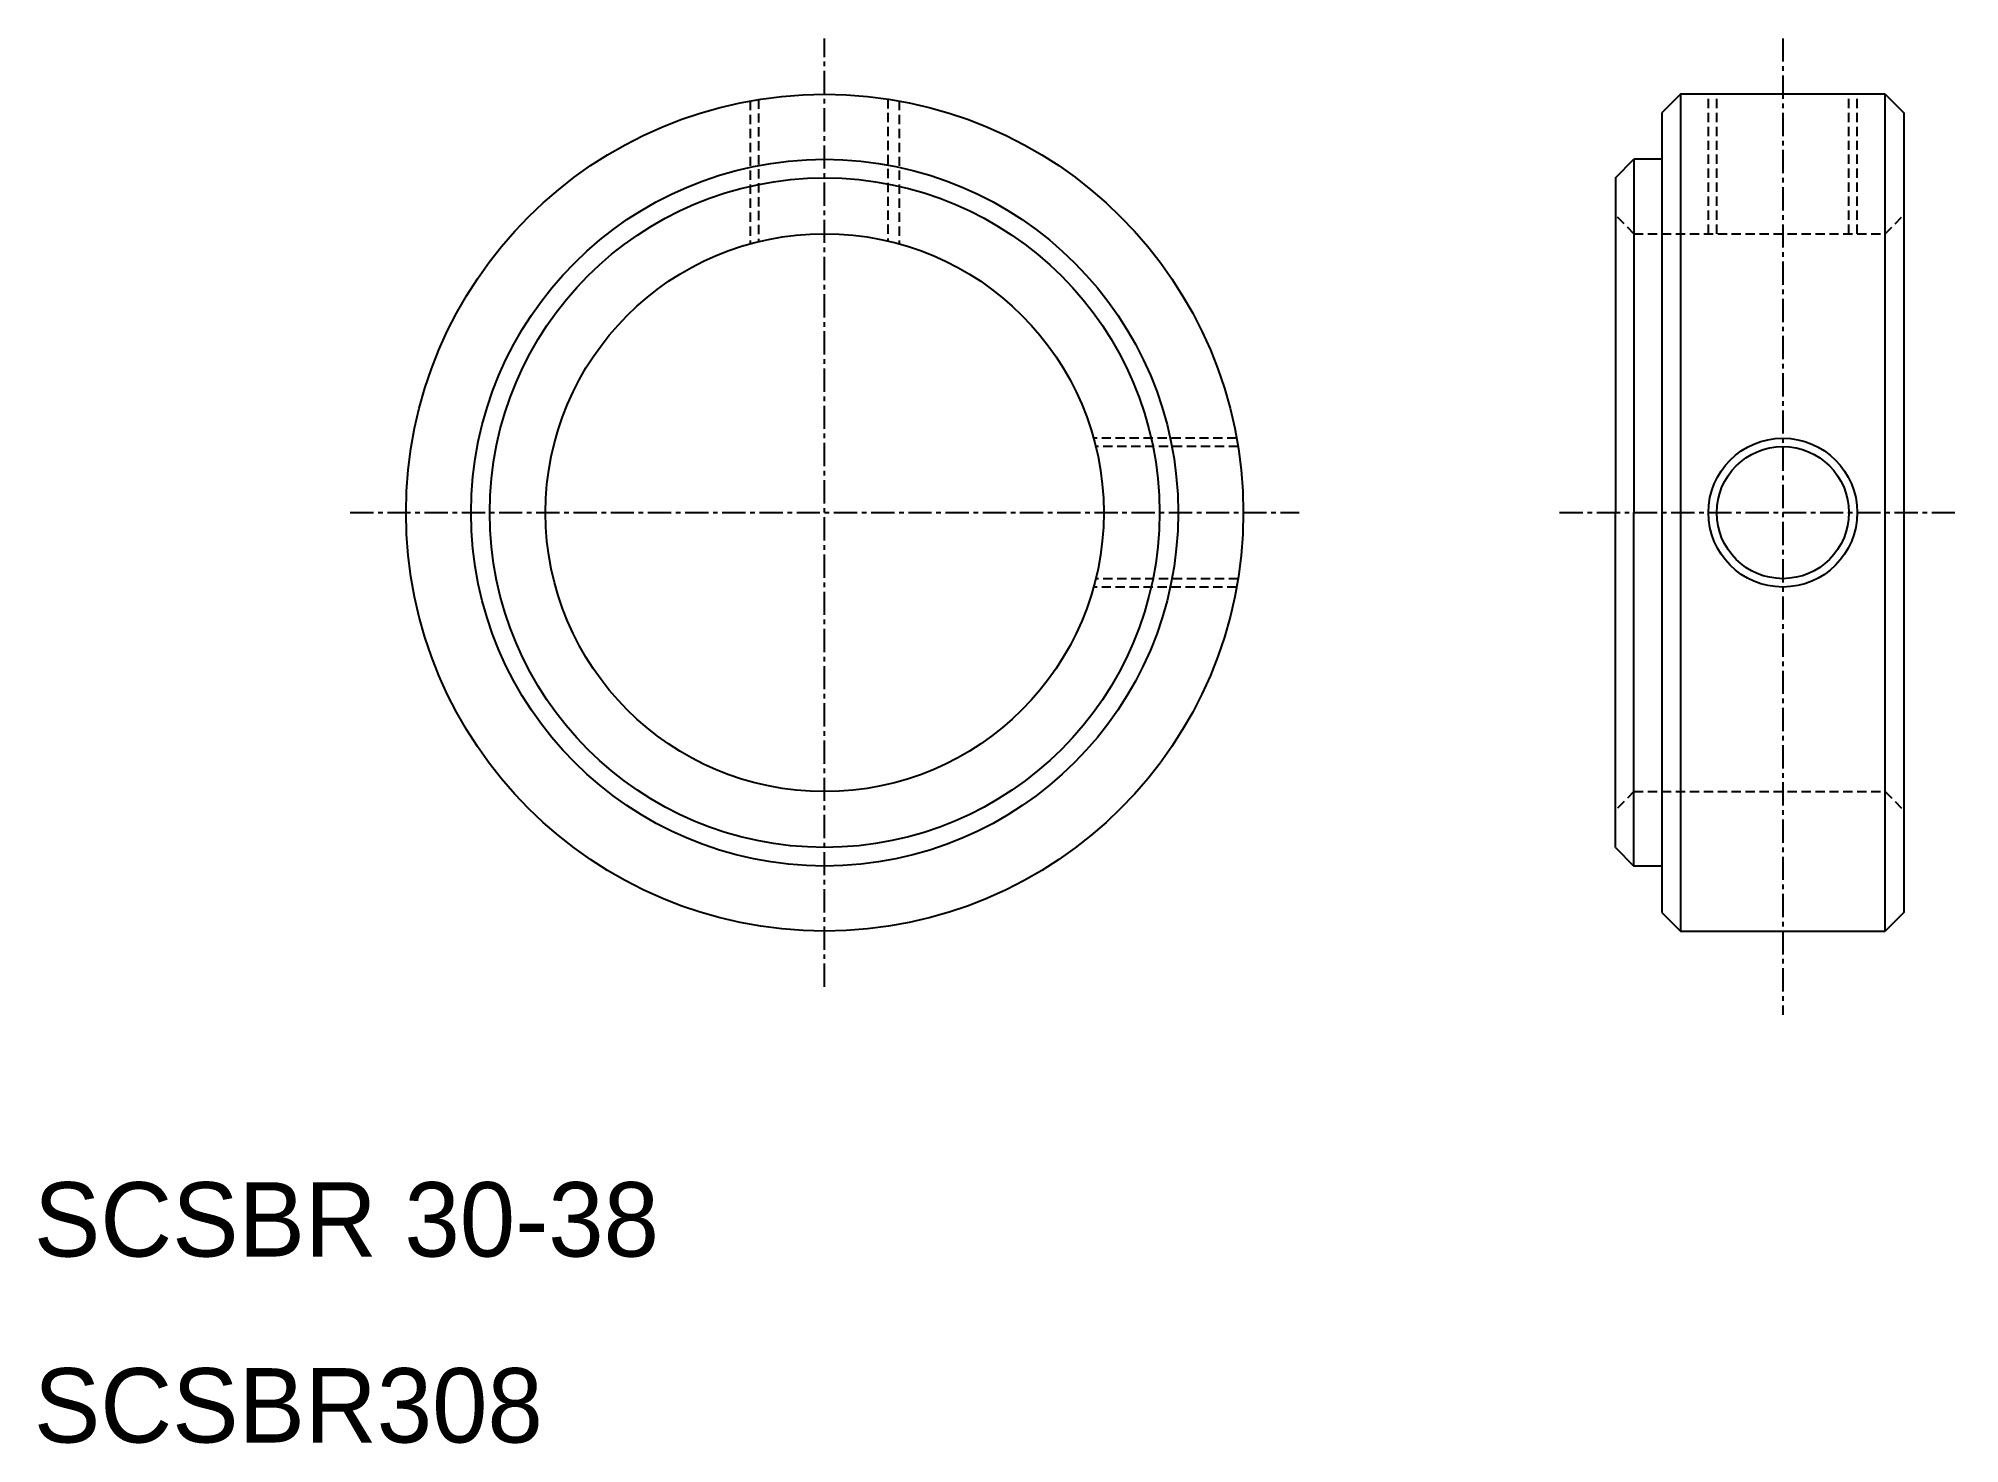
# Model space of a CAD drawing. Extents: x 10 to 113, y 10 to 86.
import ezdxf

# ---------------------------------------------------------------- set-up
doc = ezdxf.new("R2010")
doc.units = 0
doc.linetypes.add('CENTER', pattern=[2, 1.25, -0.25, 0.25, -0.25])
doc.linetypes.add('DASHED', pattern=[0.75, 0.5, -0.25])
doc.layers.get('0').update_dxf_attribs({"linetype": 'CONTINUOUS'})
doc.layers.add('CENTER', color=1, linetype='CENTER')

msp = doc.modelspace()

# ---------------------------------------------------------------- linework, layer by layer
at = {"color": 3, "linetype": 'DASHED'}
for p, q in [((48.5, 82.14), (48.5, 74.46)), ((48.95, 82.22), (48.95, 74.57)), ((55.9, 82.24), (55.9, 74.61)), ((56.5, 82.14), (56.5, 74.46)), ((100, 75), (100, 82.5)), ((100.45, 75), (100.45, 82.5)), ((107.55, 75), (107.55, 82.5)), ((108, 75), (108, 82.5)), ((96, 75), (95, 76)), ((109.5, 75), (110.5, 76)), ((96, 75), (109.5, 75)), ((74.64, 64), (66.96, 64)), ((74.72, 63.55), (67.07, 63.55)), ((74.64, 56), (66.96, 56)), ((74.72, 56.45), (67.07, 56.45)), ((96, 45), (95, 44)), ((96, 45), (109.5, 45)), ((109.5, 45), (110.5, 44))]:
    msp.add_line(p, q, dxfattribs=at)
at = {"color": 7, "linetype": 'CONTINUOUS'}
for p, q in [((98.5, 82.5), (97.5, 81.5)), ((109.5, 82.5), (98.5, 82.5)), ((98.5, 82.5), (98.5, 37.5)), ((109.5, 82.5), (110.5, 81.5)), ((109.5, 37.5), (109.5, 82.5)), ((97.5, 81.5), (97.5, 38.5)), ((110.5, 81.5), (110.5, 38.5)), ((95, 78), (96, 79)), ((96, 79), (96, 60)), ((97.5, 79), (96, 79)), ((95, 78), (95, 60)), ((95, 42), (95, 60)), ((96, 41), (96, 60)), ((95, 42), (96, 41)), ((97.5, 41), (96, 41)), ((97.5, 38.5), (98.5, 37.5)), ((110.5, 38.5), (109.5, 37.5)), ((98.5, 37.5), (109.5, 37.5))]:
    msp.add_line(p, q, dxfattribs=at)
for centre, radius in [((52.5, 60), 22.5), ((52.5, 60), 19), ((52.5, 60), 18), ((52.5, 60), 15), ((104, 60), 3.55)]:
    msp.add_circle(centre, radius, dxfattribs=at)
at = {"color": 3, "linetype": 'CONTINUOUS'}
msp.add_circle((104, 60), 4, dxfattribs=at)
at = {"layer": 'CENTER', "color": 1, "linetype": 'CENTER'}
for p, q in [((52.5, 34.5), (52.5, 85.5)), ((104, 85.5), (104, 33)), ((27, 60), (78, 60)), ((92, 60), (113.5, 60))]:
    msp.add_line(p, q, dxfattribs=at)

# ---------------------------------------------------------------- texts
at = {"color": 7, "linetype": 'CONTINUOUS'}
for s, p in [('SCSBR 30-38', (10, 20)), ('SCSBR308', (10, 10))]:
    msp.add_text(s, height=4, dxfattribs=at).set_placement(p)

doc.saveas('drawing.dxf')
